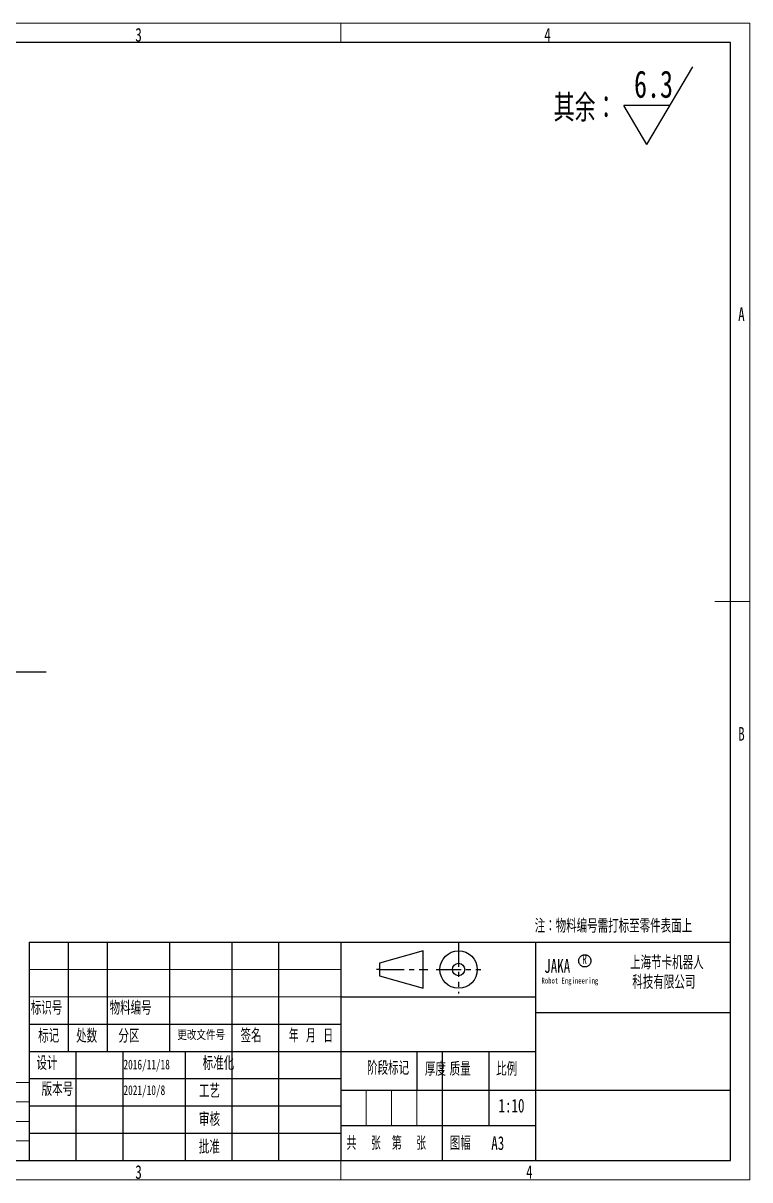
# Model space of a CAD drawing. Header units: millimetres. Extents: x 0 to 420, y 0 to 297.
# Drawn here: x 233.4 to 420, y 0 to 297 of the extents above; entities that cross this region are included whole.
import ezdxf

# ---------------------------------------------------------------- set-up
doc = ezdxf.new("R2010")
doc.units = ezdxf.units.MM
doc.linetypes.add('CENTERX2', pattern=[20.32, 12.7, -2.54, 2.54, -2.54])
doc.linetypes.add('PHANTOM', pattern=[12.7, 6.35, -1.27, 1.27, -1.27, 1.27, -1.27])
for name, color, linetype in [('中心线层', 1, 'CENTERX2'), ('文字层', 6, 'Continuous'), ('标注层', 3, 'Continuous'), ('细线层', 4, 'Continuous')]:
    doc.layers.add(name, color=color, linetype=linetype)
doc.styles.add('SLDTEXTSTYLE0', font='TXT', dxfattribs={"width": 0.7, "bigfont": 'bigfont'})
doc.styles.add('SLDTEXTSTYLE1', font='TXT', dxfattribs={"width": 0.7})
doc.styles.add('SLDTEXTSTYLE2', font='TXT', dxfattribs={"width": 0.62, "bigfont": 'bigfont'})
doc.styles.add('SLDTEXTSTYLE3', font='TXT', dxfattribs={"width": 0.6, "bigfont": 'bigfont'})
doc.styles.add('SLDTEXTSTYLE5', font='TXT', dxfattribs={"width": 0.605, "bigfont": 'bigfont'})

# ---------------------------------------------------------------- blocks, each defined once
blk = doc.blocks.new('SW_NOTE_0')
at = {"layer": '文字层', "color": 0, "char_height": 3.5, "attachment_point": 2, "style": 'SLDTEXTSTYLE0'}
for s, insert in [('\\M+18FE3\\M+18A43节卡\\M+18AF7\\M+18AED\\M+1906C', (16.08, 4.51)), ('\\M+189C8\\M+18B5A\\M+1974C\\M+18CC0\\M+18CF6\\M+18E69', (15.31, -0.49))]:
    blk.add_mtext(s, dxfattribs=dict(at, insert=insert))
blk = doc.blocks.new('SW_SFSYMBOL_0')
at = {"layer": '标注层', "color": 0}
for p, q in [((3.3, -10), (15.1, 10)), ((3.3, -10), (-2.6, 0)), ((9.2, 0), (-2.6, 0))]:
    blk.add_line(p, q, dxfattribs=at)
at = {"layer": '标注层', "color": 0, "insert": (0, 9.02), "char_height": 7, "attachment_point": 1, "style": 'SLDTEXTSTYLE1'}
blk.add_mtext('6.3', dxfattribs=at)
blk = doc.blocks.new('SW_NOTE_15')
at = {"layer": '细线层', "color": 0}
blk.add_line((23.25, 0), (0, 0), dxfattribs=at)
at = {"layer": '细线层', "color": 0, "insert": (0.44, 3.91), "char_height": 3, "attachment_point": 1, "style": 'SLDTEXTSTYLE5'}
blk.add_mtext('P\\M+1935F\\M+189C2达\\M+18BF3间', dxfattribs=at)

msp = doc.modelspace()

# ---------------------------------------------------------------- linework, layer by layer
at = {"color": 1, "linetype": 'Continuous', "lineweight": 18}
for p, q in [((420, 297), (0, 297)), ((420, 148.5), (420, 297)), ((420, 0), (420, 148.5)), ((235, 54), (315, 54)), ((235, 47), (315, 47)), ((321.5, 23), (321.5, 14)), ((328, 23), (328, 14)), ((334.5, 23), (334.5, 14)), ((0, 0), (420, 0))]:
    msp.add_line(p, q, dxfattribs=at)
at = {"color": 190, "linetype": 'Continuous', "lineweight": 18}
for p, q in [((315, 297), (315, 292)), ((416, 148.5), (411, 148.5)), ((420, 148.5), (416, 148.5)), ((235, 25), (197, 25)), ((235, 25), (235, 5)), ((197, 20), (235, 20)), ((197, 15), (235, 15)), ((235, 10), (197, 10)), ((197, 5), (235, 5))]:
    msp.add_line(p, q, dxfattribs=at)
at = {"color": 190, "linetype": 'Continuous', "lineweight": 25}
for p, q in [((415, 292), (25, 292)), ((415, 5), (415, 292)), ((25, 5), (415, 5))]:
    msp.add_line(p, q, dxfattribs=at)
at = {"color": 1, "linetype": 'Continuous', "lineweight": 25}
for p, q in [((235, 61), (415, 61)), ((235, 61), (235, 5)), ((245, 61), (245, 33)), ((255, 61), (255, 33)), ((271, 61), (271, 33)), ((287, 61), (287, 5)), ((299, 61), (299, 5)), ((315, 61), (315, 5)), ((365, 61), (365, 33)), ((365, 43), (415, 43)), ((235, 40), (315, 40)), ((235, 33), (365, 33)), ((247, 33), (247, 5)), ((259, 33), (259, 5)), ((275, 33), (275, 5)), ((340.986, 33), (340.986, 23)), ((353, 33), (353, 23)), ((365, 33), (365, 5)), ((235, 26), (315, 26)), ((315, 23), (415, 23)), ((340.986, 23), (340.986, 14)), ((353, 23), (353, 14)), ((235, 19), (315, 19)), ((235, 12), (315, 12)), ((315, 14), (365, 14)), ((340.986, 14), (340.986, 5))]:
    msp.add_line(p, q, dxfattribs=at)
at = {"color": 7, "linetype": 'Continuous', "lineweight": 18}
msp.add_line((315, 5), (315, 0), dxfattribs=at)
at = {"layer": '中心线层', "color": 1}
msp.add_line((334.5, 33), (334.5, 23), dxfattribs=at)
at = {"layer": '中心线层', "color": 11}
msp.add_circle((377.624, 56.231), 1.575, dxfattribs=at)
at = {"layer": '文字层', "linetype": 'PHANTOM'}
for p, q in [((345.225, 61.014), (345.225, 47.811)), ((324.939, 54), (336.139, 54)), ((339.512, 54), (351.708, 54))]:
    msp.add_line(p, q, dxfattribs=at)
at = {"layer": '文字层'}
for p, q in [((336.139, 58.8), (324.939, 55.6)), ((336.139, 49.2), (336.139, 58.8)), ((324.939, 54), (324.118, 54)), ((324.939, 55.6), (324.939, 52.4)), ((336.139, 54), (337.321, 54)), ((324.939, 52.4), (336.139, 49.2))]:
    msp.add_line(p, q, dxfattribs=at)
for radius in [4.8, 1.6]:
    msp.add_circle((345.225, 54), radius, dxfattribs=at)
at = {"layer": '标注层', "color": 1}
msp.add_line((315, 47), (365, 47), dxfattribs=at)

# ---------------------------------------------------------------- block references
at = {"layer": '文字层', "color": 4}
msp.add_blockref('SW_NOTE_0', (382.612, 53.027), dxfattribs=at)
at = {"layer": '标注层'}
msp.add_blockref('SW_SFSYMBOL_0', (390.267, 275.812), dxfattribs=at)
at = {"layer": '细线层'}
msp.add_blockref('SW_NOTE_15', (216.061, 130.391), dxfattribs=at)

# ---------------------------------------------------------------- texts
at = {"color": 5, "linetype": 'Continuous', "lineweight": 18, "char_height": 3.5, "attachment_point": 2, "style": 'SLDTEXTSTYLE1'}
for s, insert in [('3', (263.074, 295.762)), ('4', (368.063, 295.762)), ('A', (417.837, 224.012)), ('B', (417.843, 116.262)), ('3', (263.074, 3.762)), ('4', (363.399, 3.773))]:
    msp.add_mtext(s, dxfattribs=dict(at, insert=insert))
at = {"color": 4, "linetype": 'Continuous', "lineweight": 18, "attachment_point": 2}
for s, insert, char_height, style in [('标记', (240.005, 38.717), 3.5, 'SLDTEXTSTYLE0'), ('处\\M+19094', (249.746, 38.717), 3.5, 'SLDTEXTSTYLE0'), ('\\M+195AA\\M+18BE6', (260.595, 38.717), 3.5, 'SLDTEXTSTYLE0'), ('\\M+18D58\\M+189FC\\M+195B6\\M+18C8F\\M+18D86', (279.139, 38.408), 2.5, 'SLDTEXTSTYLE0'), ('签\\M+196BC', (291.958, 38.783), 3.5, 'SLDTEXTSTYLE0'), ('\\M+1944E \\M+18C8E \\M+193FA', (307.338, 38.783), 3.5, 'SLDTEXTSTYLE2'), ('设计', (239.564, 31.72), 3.5, 'SLDTEXTSTYLE0'), ('标\\M+18F79\\M+189BB', (283.571, 31.72), 3.5, 'SLDTEXTSTYLE0'), ('阶\\M+19269标记', (327.127, 30.47), 3.5, 'SLDTEXTSTYLE0'), ('质\\M+197CA', (345.633, 30.227), 3.5, 'SLDTEXTSTYLE0'), ('\\M+194E4\\M+197E1', (357.548, 30.227), 3.5, 'SLDTEXTSTYLE0'), ('\\M+194C5\\M+1967B\\M+18D86', (242.226, 25.051), 3.5, 'SLDTEXTSTYLE0'), ('\\M+18D48艺', (281.274, 24.556), 3.5, 'SLDTEXTSTYLE0'), ('审\\M+18A6A', (281.272, 17.316), 3.5, 'SLDTEXTSTYLE0'), ('\\M+194E1\\M+18F79', (281.237, 10.24), 3.5, 'SLDTEXTSTYLE0'), ('\\M+18BA4  张', (320.864, 11.186), 3.5, 'SLDTEXTSTYLE3'), ('\\M+191E6  张', (332.497, 11.186), 3.5, 'SLDTEXTSTYLE3'), ('图\\M+1959D', (345.634, 11.201), 3.5, 'SLDTEXTSTYLE0')]:
    msp.add_mtext(s, dxfattribs=dict(at, insert=insert, char_height=char_height, style=style))
at = {"color": 2, "linetype": 'Continuous', "lineweight": 18, "char_height": 3.5, "attachment_point": 2, "style": 'SLDTEXTSTYLE1'}
for s, insert in [('1:10', (358.814, 20.807)), ('A3', (355.283, 11.201))]:
    msp.add_mtext(s, dxfattribs=dict(at, insert=insert))
at = {"layer": '中心线层', "attachment_point": 1, "style": 'SLDTEXTSTYLE1'}
for s, insert, char_height in [('JAKA', (367.209, 56.667), 3.5), ('R', (376.965, 57.946), 2.5), ('Robot Engineering', (366.507, 51.908), 1.5)]:
    msp.add_mtext(s, dxfattribs=dict(at, insert=insert, char_height=char_height))
at = {"layer": '中心线层', "color": 4, "char_height": 3.5, "style": 'SLDTEXTSTYLE0'}
for s, insert, attachment_point in [('标识\\M+18D86', (235.411, 45.902), 1), ('\\M+195A8\\M+197BF编\\M+18D86', (255.647, 45.902), 1), ('\\M+18CFA\\M+19378', (339.287, 30.227), 2)]:
    msp.add_mtext(s, dxfattribs=dict(at, insert=insert, attachment_point=attachment_point))
at = {"layer": '中心线层', "color": 2, "char_height": 2.5, "attachment_point": 1, "style": 'SLDTEXTSTYLE1'}
for s, insert in [('2016/11/18', (259.203, 30.872)), ('2021/10/8', (259.203, 24.282))]:
    msp.add_mtext(s, dxfattribs=dict(at, insert=insert))
at = {"layer": '文字层', "insert": (364.758, 66.957), "char_height": 3.5, "attachment_point": 1, "style": 'SLDTEXTSTYLE0'}
msp.add_mtext('\\M+1928D\\M+18146\\M+195A8\\M+197BF编\\M+18D86\\M+18EF9\\M+191C5标\\M+18E8A\\M+197EB\\M+18C8F\\M+1955C\\M+196CA\\M+18FE3', dxfattribs=at)
at = {"layer": '标注层', "insert": (369.628, 278.72), "char_height": 7, "attachment_point": 1, "style": 'SLDTEXTSTYLE0'}
msp.add_mtext('\\M+191B4\\M+1975D\\M+18146', dxfattribs=at)

doc.saveas('drawing.dxf')
